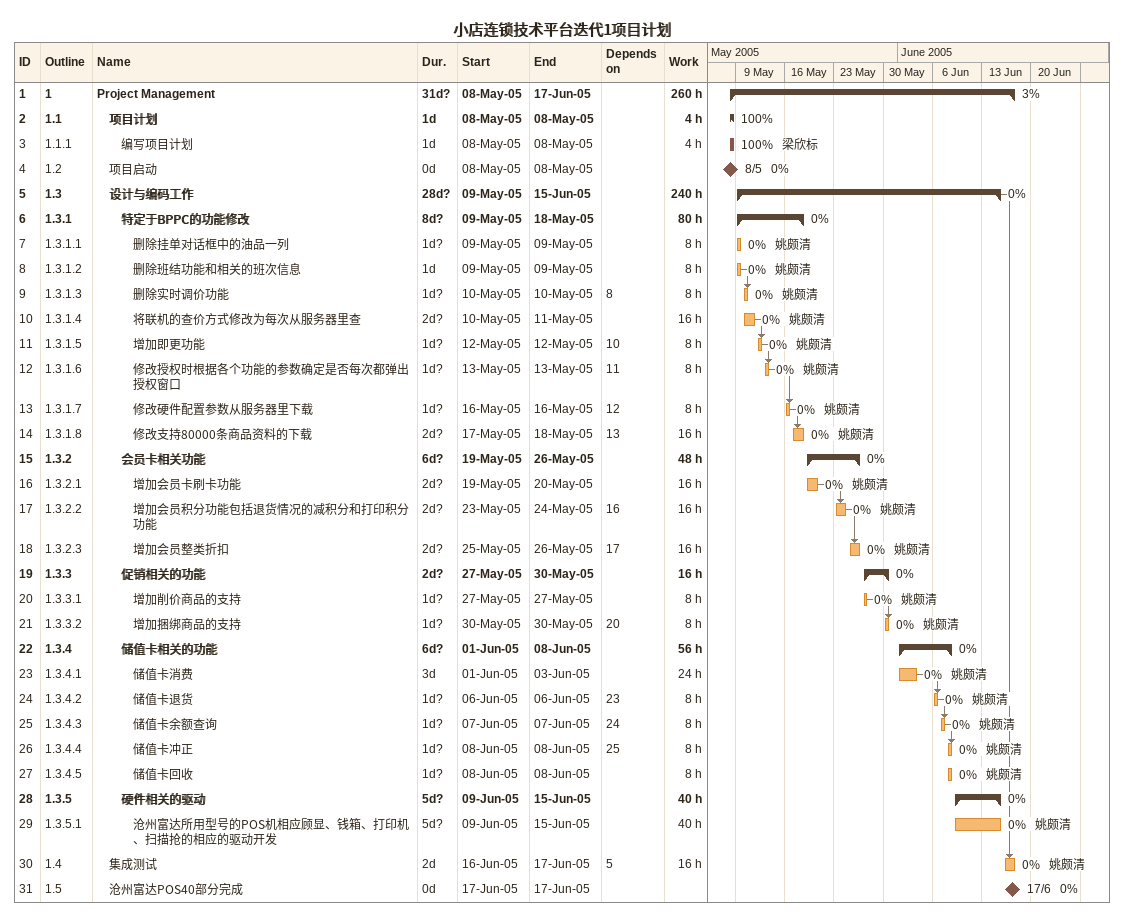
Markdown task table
小店连锁技术平台迭代1项目计划

| ID | WBS | Task | Duration | Start | Finish | Predecessors | Resources | % complete | Work (h) |
|---|---|---|---|---|---|---|---|---|---|
| 1 | 1 | **Project Management** | 31d? | 2005-05-08 | 2005-06-17 |  |  | 3 | 260 |
| 2 | 1.1 | **项目计划** | 1d | 2005-05-08 | 2005-05-08 |  |  | 100 | 4 |
| 3 | 1.1.1 | 编写项目计划 | 1d | 2005-05-08 | 2005-05-08 |  | 梁欣标 | 100 | 4 |
| 4 | 1.2 | 项目启动 | 0d | 2005-05-08 | 2005-05-08 |  |  | 0 |  |
| 5 | 1.3 | **设计与编码工作** | 28d? | 2005-05-09 | 2005-06-15 |  |  | 0 | 240 |
| 6 | 1.3.1 | **特定于BPPC的功能修改** | 8d? | 2005-05-09 | 2005-05-18 |  |  | 0 | 80 |
| 7 | 1.3.1.1 | 删除挂单对话框中的油品一列 | 1d? | 2005-05-09 | 2005-05-09 |  | 姚颇清 | 0 | 8 |
| 8 | 1.3.1.2 | 删除班结功能和相关的班次信息 | 1d | 2005-05-09 | 2005-05-09 |  | 姚颇清 | 0 | 8 |
| 9 | 1.3.1.3 | 删除实时调价功能 | 1d? | 2005-05-10 | 2005-05-10 | 8 | 姚颇清 | 0 | 8 |
| 10 | 1.3.1.4 | 将联机的查价方式修改为每次从服务器里查 | 2d? | 2005-05-10 | 2005-05-11 |  | 姚颇清 | 0 | 16 |
| 11 | 1.3.1.5 | 增加即更功能 | 1d? | 2005-05-12 | 2005-05-12 | 10 | 姚颇清 | 0 | 8 |
| 12 | 1.3.1.6 | 修改授权时根据各个功能的参数确定是否每次都弹出授权窗口 | 1d? | 2005-05-13 | 2005-05-13 | 11 | 姚颇清 | 0 | 8 |
| 13 | 1.3.1.7 | 修改硬件配置参数从服务器里下载 | 1d? | 2005-05-16 | 2005-05-16 | 12 | 姚颇清 | 0 | 8 |
| 14 | 1.3.1.8 | 修改支持80000条商品资料的下载 | 2d? | 2005-05-17 | 2005-05-18 | 13 | 姚颇清 | 0 | 16 |
| 15 | 1.3.2 | **会员卡相关功能** | 6d? | 2005-05-19 | 2005-05-26 |  |  | 0 | 48 |
| 16 | 1.3.2.1 | 增加会员卡刷卡功能 | 2d? | 2005-05-19 | 2005-05-20 |  | 姚颇清 | 0 | 16 |
| 17 | 1.3.2.2 | 增加会员积分功能包括退货情况的减积分和打印积分功能 | 2d? | 2005-05-23 | 2005-05-24 | 16 | 姚颇清 | 0 | 16 |
| 18 | 1.3.2.3 | 增加会员整类折扣 | 2d? | 2005-05-25 | 2005-05-26 | 17 | 姚颇清 | 0 | 16 |
| 19 | 1.3.3 | **促销相关的功能** | 2d? | 2005-05-27 | 2005-05-30 |  |  | 0 | 16 |
| 20 | 1.3.3.1 | 增加削价商品的支持 | 1d? | 2005-05-27 | 2005-05-27 |  | 姚颇清 | 0 | 8 |
| 21 | 1.3.3.2 | 增加捆绑商品的支持 | 1d? | 2005-05-30 | 2005-05-30 | 20 | 姚颇清 | 0 | 8 |
| 22 | 1.3.4 | **储值卡相关的功能** | 6d? | 2005-06-01 | 2005-06-08 |  |  | 0 | 56 |
| 23 | 1.3.4.1 | 储值卡消费 | 3d | 2005-06-01 | 2005-06-03 |  | 姚颇清 | 0 | 24 |
| 24 | 1.3.4.2 | 储值卡退货 | 1d? | 2005-06-06 | 2005-06-06 | 23 | 姚颇清 | 0 | 8 |
| 25 | 1.3.4.3 | 储值卡余额查询 | 1d? | 2005-06-07 | 2005-06-07 | 24 | 姚颇清 | 0 | 8 |
| 26 | 1.3.4.4 | 储值卡冲正 | 1d? | 2005-06-08 | 2005-06-08 | 25 | 姚颇清 | 0 | 8 |
| 27 | 1.3.4.5 | 储值卡回收 | 1d? | 2005-06-08 | 2005-06-08 |  | 姚颇清 | 0 | 8 |
| 28 | 1.3.5 | **硬件相关的驱动** | 5d? | 2005-06-09 | 2005-06-15 |  |  | 0 | 40 |
| 29 | 1.3.5.1 | 沧州富达所用型号的POS机相应顾显、钱箱、打印机、扫描抢的相应的驱动开发 | 5d? | 2005-06-09 | 2005-06-15 |  | 姚颇清 | 0 | 40 |
| 30 | 1.4 | 集成测试 | 2d | 2005-06-16 | 2005-06-17 | 5 | 姚颇清 | 0 | 16 |
| 31 | 1.5 | 沧州富达POS40部分完成 | 0d | 2005-06-17 | 2005-06-17 |  |  | 0 |  |
